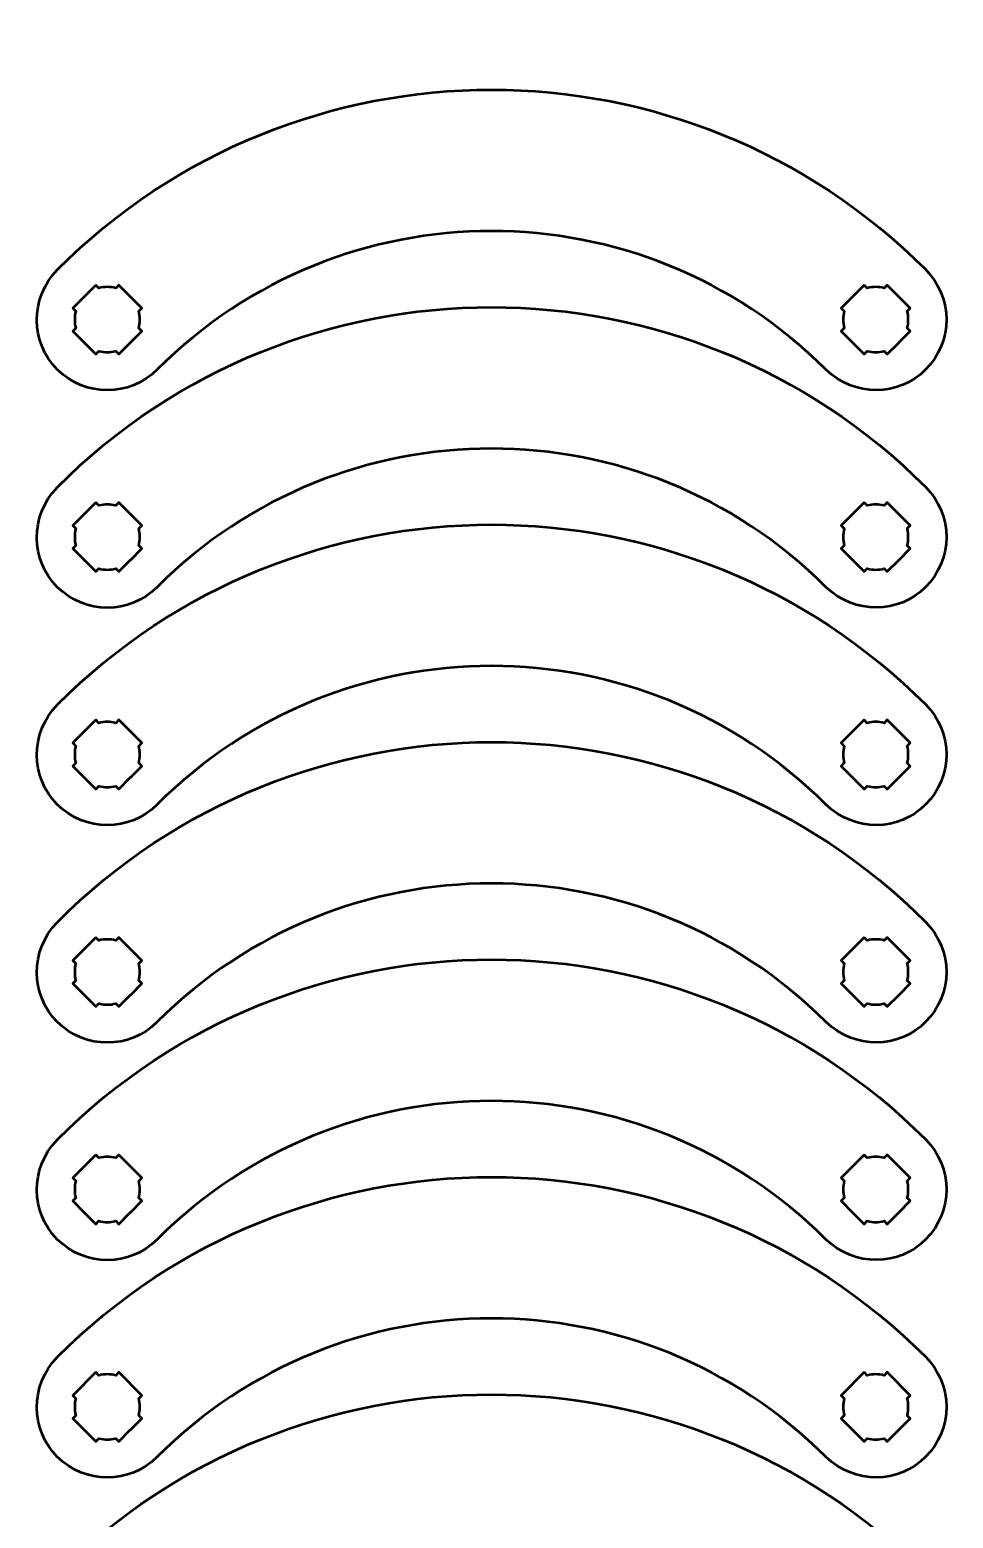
# Model space of a CAD drawing. Header units: centimetres. Extents: x -215 to 208, y -170 to 139.
# Drawn here: x -86.25 to -77.75, y -103.76 to -90.07 of the extents above; entities that cross this region are included whole.
import ezdxf

# ---------------------------------------------------------------- set-up
doc = ezdxf.new("R2010")
doc.units = ezdxf.units.CM
doc.header["$MEASUREMENT"] = 0
doc.layers.add('Layer 1', color=7, linetype='Continuous')

msp = doc.modelspace()

# ---------------------------------------------------------------- linework, layer by layer
at = {"layer": 'Layer 1', "color": 250, "lineweight": 53}
for points, knots in [([(-85.99577, -92.27252), (-86.24958, -92.53936), (-86.24559, -92.94194), (-85.99586, -93.19168), (-85.99586, -93.19168), (-85.74206, -93.44547), (-85.33042, -93.44547), (-85.07668, -93.19175), (-85.07668, -93.19175), (-83.3782, -91.49325), (-80.62335, -91.49325), (-78.92487, -93.1916), (-78.92487, -93.1916), (-78.65803, -93.44541), (-78.25544, -93.44143), (-78.00571, -93.19169), (-78.00571, -93.19169), (-77.75191, -92.9379), (-77.75191, -92.52625), (-78.00564, -92.27251), (-78.00564, -92.27251), (-80.21171, -90.06642), (-83.78984, -90.06642), (-85.99577, -92.27252)], [0, 0, 0, 0, 0.16666667, 0.16666667, 0.16666667, 0.16666667, 0.33333333, 0.33333333, 0.33333333, 0.33333333, 0.5, 0.5, 0.5, 0.5, 0.66666667, 0.66666667, 0.66666667, 0.66666667, 0.83333333, 0.83333333, 0.83333333, 0.83333333, 1, 1, 1, 1]), ([(-85.99577, -94.27252), (-86.24958, -94.53936), (-86.24559, -94.94194), (-85.99586, -95.19168), (-85.99586, -95.19168), (-85.74206, -95.44547), (-85.33042, -95.44547), (-85.07668, -95.19175), (-85.07668, -95.19175), (-83.3782, -93.49325), (-80.62335, -93.49325), (-78.92487, -95.1916), (-78.92487, -95.1916), (-78.65803, -95.44541), (-78.25544, -95.44143), (-78.00571, -95.19169), (-78.00571, -95.19169), (-77.75191, -94.9379), (-77.75191, -94.52625), (-78.00564, -94.27251), (-78.00564, -94.27251), (-80.21171, -92.06642), (-83.78984, -92.06642), (-85.99577, -94.27252)], [0, 0, 0, 0, 0.16666667, 0.16666667, 0.16666667, 0.16666667, 0.33333333, 0.33333333, 0.33333333, 0.33333333, 0.5, 0.5, 0.5, 0.5, 0.66666667, 0.66666667, 0.66666667, 0.66666667, 0.83333333, 0.83333333, 0.83333333, 0.83333333, 1, 1, 1, 1]), ([(-85.64236, -92.41387), (-85.64236, -92.41387), (-85.61394, -92.4423), (-85.61394, -92.4423), (-85.61394, -92.4423), (-85.56313, -92.42873), (-85.50947, -92.42875), (-85.45867, -92.44231), (-85.45867, -92.44231), (-85.45867, -92.44231), (-85.43023, -92.41387), (-85.43023, -92.41387), (-85.43023, -92.41387), (-85.43023, -92.41387), (-85.2181, -92.62601), (-85.2181, -92.62601), (-85.2181, -92.62601), (-85.2181, -92.62601), (-85.24652, -92.65442), (-85.24652, -92.65442), (-85.24652, -92.65442), (-85.23294, -92.70524), (-85.23291, -92.75894), (-85.24647, -92.80977), (-85.24647, -92.80977), (-85.24647, -92.80977), (-85.2181, -92.83814), (-85.2181, -92.83814), (-85.2181, -92.83814), (-85.2181, -92.83814), (-85.32093, -92.94097), (-85.32093, -92.94097), (-85.32093, -92.94097), (-85.32093, -92.94097), (-85.32417, -92.9443), (-85.32417, -92.9443), (-85.32417, -92.9443), (-85.32417, -92.9443), (-85.3275, -92.94753), (-85.3275, -92.94753), (-85.3275, -92.94753), (-85.3275, -92.94753), (-85.43023, -93.05027), (-85.43023, -93.05027), (-85.43023, -93.05027), (-85.43023, -93.05027), (-85.45856, -93.02194), (-85.45856, -93.02194), (-85.45856, -93.02194), (-85.50942, -93.03553), (-85.56317, -93.03553), (-85.61404, -93.02194), (-85.61404, -93.02194), (-85.61404, -93.02194), (-85.64236, -93.05027), (-85.64236, -93.05027), (-85.64236, -93.05027), (-85.64236, -93.05027), (-85.74368, -92.94896), (-85.74368, -92.94896), (-85.74368, -92.94896), (-85.74368, -92.94896), (-85.74845, -92.9443), (-85.74845, -92.9443), (-85.74845, -92.9443), (-85.74845, -92.9443), (-85.75312, -92.93952), (-85.75312, -92.93952), (-85.75312, -92.93952), (-85.75312, -92.93952), (-85.85449, -92.83814), (-85.85449, -92.83814), (-85.85449, -92.83814), (-85.85449, -92.83814), (-85.82614, -92.80978), (-85.82614, -92.80978), (-85.82614, -92.80978), (-85.8397, -92.75894), (-85.83969, -92.70522), (-85.8261, -92.6544), (-85.8261, -92.6544), (-85.8261, -92.6544), (-85.85449, -92.62601), (-85.85449, -92.62601), (-85.85449, -92.62601), (-85.85449, -92.62601), (-85.64236, -92.41387), (-85.64236, -92.41387)], [0, 0, 0, 0, 0.04545455, 0.04545455, 0.04545455, 0.04545455, 0.09090909, 0.09090909, 0.09090909, 0.09090909, 0.13636364, 0.13636364, 0.13636364, 0.13636364, 0.18181818, 0.18181818, 0.18181818, 0.18181818, 0.22727273, 0.22727273, 0.22727273, 0.22727273, 0.27272727, 0.27272727, 0.27272727, 0.27272727, 0.31818182, 0.31818182, 0.31818182, 0.31818182, 0.36363636, 0.36363636, 0.36363636, 0.36363636, 0.40909091, 0.40909091, 0.40909091, 0.40909091, 0.45454545, 0.45454545, 0.45454545, 0.45454545, 0.5, 0.5, 0.5, 0.5, 0.54545455, 0.54545455, 0.54545455, 0.54545455, 0.59090909, 0.59090909, 0.59090909, 0.59090909, 0.63636364, 0.63636364, 0.63636364, 0.63636364, 0.68181818, 0.68181818, 0.68181818, 0.68181818, 0.72727273, 0.72727273, 0.72727273, 0.72727273, 0.77272727, 0.77272727, 0.77272727, 0.77272727, 0.81818182, 0.81818182, 0.81818182, 0.81818182, 0.86363636, 0.86363636, 0.86363636, 0.86363636, 0.90909091, 0.90909091, 0.90909091, 0.90909091, 0.95454545, 0.95454545, 0.95454545, 0.95454545, 1, 1, 1, 1]), ([(-78.57131, -92.41387), (-78.57131, -92.41387), (-78.54288, -92.4423), (-78.54288, -92.4423), (-78.54288, -92.4423), (-78.49207, -92.42873), (-78.43841, -92.42875), (-78.38761, -92.44231), (-78.38761, -92.44231), (-78.38761, -92.44231), (-78.35917, -92.41387), (-78.35917, -92.41387), (-78.35917, -92.41387), (-78.35917, -92.41387), (-78.14704, -92.62601), (-78.14704, -92.62601), (-78.14704, -92.62601), (-78.14704, -92.62601), (-78.17546, -92.65442), (-78.17546, -92.65442), (-78.17546, -92.65442), (-78.16188, -92.70524), (-78.16186, -92.75894), (-78.17541, -92.80977), (-78.17541, -92.80977), (-78.17541, -92.80977), (-78.14704, -92.83814), (-78.14704, -92.83814), (-78.14704, -92.83814), (-78.14704, -92.83814), (-78.24987, -92.94097), (-78.24987, -92.94097), (-78.24987, -92.94097), (-78.24987, -92.94097), (-78.25312, -92.9443), (-78.25312, -92.9443), (-78.25312, -92.9443), (-78.25312, -92.9443), (-78.25644, -92.94753), (-78.25644, -92.94753), (-78.25644, -92.94753), (-78.25644, -92.94753), (-78.35917, -93.05027), (-78.35917, -93.05027), (-78.35917, -93.05027), (-78.35917, -93.05027), (-78.38751, -93.02194), (-78.38751, -93.02194), (-78.38751, -93.02194), (-78.43836, -93.03553), (-78.49211, -93.03553), (-78.54298, -93.02194), (-78.54298, -93.02194), (-78.54298, -93.02194), (-78.57131, -93.05027), (-78.57131, -93.05027), (-78.57131, -93.05027), (-78.57131, -93.05027), (-78.67262, -92.94896), (-78.67262, -92.94896), (-78.67262, -92.94896), (-78.67262, -92.94896), (-78.67739, -92.9443), (-78.67739, -92.9443), (-78.67739, -92.9443), (-78.67739, -92.9443), (-78.68206, -92.93952), (-78.68206, -92.93952), (-78.68206, -92.93952), (-78.68206, -92.93952), (-78.78344, -92.83814), (-78.78344, -92.83814), (-78.78344, -92.83814), (-78.78344, -92.83814), (-78.75508, -92.80978), (-78.75508, -92.80978), (-78.75508, -92.80978), (-78.76864, -92.75894), (-78.76864, -92.70522), (-78.75505, -92.6544), (-78.75505, -92.6544), (-78.75505, -92.6544), (-78.78344, -92.62601), (-78.78344, -92.62601), (-78.78344, -92.62601), (-78.78344, -92.62601), (-78.57131, -92.41387), (-78.57131, -92.41387)], [0, 0, 0, 0, 0.04545455, 0.04545455, 0.04545455, 0.04545455, 0.09090909, 0.09090909, 0.09090909, 0.09090909, 0.13636364, 0.13636364, 0.13636364, 0.13636364, 0.18181818, 0.18181818, 0.18181818, 0.18181818, 0.22727273, 0.22727273, 0.22727273, 0.22727273, 0.27272727, 0.27272727, 0.27272727, 0.27272727, 0.31818182, 0.31818182, 0.31818182, 0.31818182, 0.36363636, 0.36363636, 0.36363636, 0.36363636, 0.40909091, 0.40909091, 0.40909091, 0.40909091, 0.45454545, 0.45454545, 0.45454545, 0.45454545, 0.5, 0.5, 0.5, 0.5, 0.54545455, 0.54545455, 0.54545455, 0.54545455, 0.59090909, 0.59090909, 0.59090909, 0.59090909, 0.63636364, 0.63636364, 0.63636364, 0.63636364, 0.68181818, 0.68181818, 0.68181818, 0.68181818, 0.72727273, 0.72727273, 0.72727273, 0.72727273, 0.77272727, 0.77272727, 0.77272727, 0.77272727, 0.81818182, 0.81818182, 0.81818182, 0.81818182, 0.86363636, 0.86363636, 0.86363636, 0.86363636, 0.90909091, 0.90909091, 0.90909091, 0.90909091, 0.95454545, 0.95454545, 0.95454545, 0.95454545, 1, 1, 1, 1]), ([(-85.99577, -96.27252), (-86.24958, -96.53936), (-86.24559, -96.94194), (-85.99586, -97.19168), (-85.99586, -97.19168), (-85.74206, -97.44547), (-85.33042, -97.44547), (-85.07668, -97.19175), (-85.07668, -97.19175), (-83.3782, -95.49325), (-80.62335, -95.49325), (-78.92487, -97.1916), (-78.92487, -97.1916), (-78.65803, -97.44541), (-78.25544, -97.44143), (-78.00571, -97.19169), (-78.00571, -97.19169), (-77.75191, -96.9379), (-77.75191, -96.52625), (-78.00564, -96.27251), (-78.00564, -96.27251), (-80.21171, -94.06642), (-83.78984, -94.06642), (-85.99577, -96.27252)], [0, 0, 0, 0, 0.16666667, 0.16666667, 0.16666667, 0.16666667, 0.33333333, 0.33333333, 0.33333333, 0.33333333, 0.5, 0.5, 0.5, 0.5, 0.66666667, 0.66666667, 0.66666667, 0.66666667, 0.83333333, 0.83333333, 0.83333333, 0.83333333, 1, 1, 1, 1]), ([(-85.64236, -94.41387), (-85.64236, -94.41387), (-85.61394, -94.4423), (-85.61394, -94.4423), (-85.61394, -94.4423), (-85.56313, -94.42873), (-85.50947, -94.42875), (-85.45867, -94.44231), (-85.45867, -94.44231), (-85.45867, -94.44231), (-85.43023, -94.41387), (-85.43023, -94.41387), (-85.43023, -94.41387), (-85.43023, -94.41387), (-85.2181, -94.62601), (-85.2181, -94.62601), (-85.2181, -94.62601), (-85.2181, -94.62601), (-85.24652, -94.65442), (-85.24652, -94.65442), (-85.24652, -94.65442), (-85.23294, -94.70524), (-85.23291, -94.75894), (-85.24647, -94.80977), (-85.24647, -94.80977), (-85.24647, -94.80977), (-85.2181, -94.83814), (-85.2181, -94.83814), (-85.2181, -94.83814), (-85.2181, -94.83814), (-85.32093, -94.94097), (-85.32093, -94.94097), (-85.32093, -94.94097), (-85.32093, -94.94097), (-85.32417, -94.9443), (-85.32417, -94.9443), (-85.32417, -94.9443), (-85.32417, -94.9443), (-85.3275, -94.94753), (-85.3275, -94.94753), (-85.3275, -94.94753), (-85.3275, -94.94753), (-85.43023, -95.05027), (-85.43023, -95.05027), (-85.43023, -95.05027), (-85.43023, -95.05027), (-85.45856, -95.02194), (-85.45856, -95.02194), (-85.45856, -95.02194), (-85.50942, -95.03553), (-85.56317, -95.03553), (-85.61404, -95.02194), (-85.61404, -95.02194), (-85.61404, -95.02194), (-85.64236, -95.05027), (-85.64236, -95.05027), (-85.64236, -95.05027), (-85.64236, -95.05027), (-85.74368, -94.94896), (-85.74368, -94.94896), (-85.74368, -94.94896), (-85.74368, -94.94896), (-85.74845, -94.9443), (-85.74845, -94.9443), (-85.74845, -94.9443), (-85.74845, -94.9443), (-85.75312, -94.93952), (-85.75312, -94.93952), (-85.75312, -94.93952), (-85.75312, -94.93952), (-85.85449, -94.83814), (-85.85449, -94.83814), (-85.85449, -94.83814), (-85.85449, -94.83814), (-85.82614, -94.80978), (-85.82614, -94.80978), (-85.82614, -94.80978), (-85.8397, -94.75894), (-85.83969, -94.70522), (-85.8261, -94.6544), (-85.8261, -94.6544), (-85.8261, -94.6544), (-85.85449, -94.62601), (-85.85449, -94.62601), (-85.85449, -94.62601), (-85.85449, -94.62601), (-85.64236, -94.41387), (-85.64236, -94.41387)], [0, 0, 0, 0, 0.04545455, 0.04545455, 0.04545455, 0.04545455, 0.09090909, 0.09090909, 0.09090909, 0.09090909, 0.13636364, 0.13636364, 0.13636364, 0.13636364, 0.18181818, 0.18181818, 0.18181818, 0.18181818, 0.22727273, 0.22727273, 0.22727273, 0.22727273, 0.27272727, 0.27272727, 0.27272727, 0.27272727, 0.31818182, 0.31818182, 0.31818182, 0.31818182, 0.36363636, 0.36363636, 0.36363636, 0.36363636, 0.40909091, 0.40909091, 0.40909091, 0.40909091, 0.45454545, 0.45454545, 0.45454545, 0.45454545, 0.5, 0.5, 0.5, 0.5, 0.54545455, 0.54545455, 0.54545455, 0.54545455, 0.59090909, 0.59090909, 0.59090909, 0.59090909, 0.63636364, 0.63636364, 0.63636364, 0.63636364, 0.68181818, 0.68181818, 0.68181818, 0.68181818, 0.72727273, 0.72727273, 0.72727273, 0.72727273, 0.77272727, 0.77272727, 0.77272727, 0.77272727, 0.81818182, 0.81818182, 0.81818182, 0.81818182, 0.86363636, 0.86363636, 0.86363636, 0.86363636, 0.90909091, 0.90909091, 0.90909091, 0.90909091, 0.95454545, 0.95454545, 0.95454545, 0.95454545, 1, 1, 1, 1]), ([(-78.57131, -94.41387), (-78.57131, -94.41387), (-78.54288, -94.4423), (-78.54288, -94.4423), (-78.54288, -94.4423), (-78.49207, -94.42873), (-78.43841, -94.42875), (-78.38761, -94.44231), (-78.38761, -94.44231), (-78.38761, -94.44231), (-78.35917, -94.41387), (-78.35917, -94.41387), (-78.35917, -94.41387), (-78.35917, -94.41387), (-78.14704, -94.62601), (-78.14704, -94.62601), (-78.14704, -94.62601), (-78.14704, -94.62601), (-78.17546, -94.65442), (-78.17546, -94.65442), (-78.17546, -94.65442), (-78.16188, -94.70524), (-78.16186, -94.75894), (-78.17541, -94.80977), (-78.17541, -94.80977), (-78.17541, -94.80977), (-78.14704, -94.83814), (-78.14704, -94.83814), (-78.14704, -94.83814), (-78.14704, -94.83814), (-78.24987, -94.94097), (-78.24987, -94.94097), (-78.24987, -94.94097), (-78.24987, -94.94097), (-78.25312, -94.9443), (-78.25312, -94.9443), (-78.25312, -94.9443), (-78.25312, -94.9443), (-78.25644, -94.94753), (-78.25644, -94.94753), (-78.25644, -94.94753), (-78.25644, -94.94753), (-78.35917, -95.05027), (-78.35917, -95.05027), (-78.35917, -95.05027), (-78.35917, -95.05027), (-78.38751, -95.02194), (-78.38751, -95.02194), (-78.38751, -95.02194), (-78.43836, -95.03553), (-78.49211, -95.03553), (-78.54298, -95.02194), (-78.54298, -95.02194), (-78.54298, -95.02194), (-78.57131, -95.05027), (-78.57131, -95.05027), (-78.57131, -95.05027), (-78.57131, -95.05027), (-78.67262, -94.94896), (-78.67262, -94.94896), (-78.67262, -94.94896), (-78.67262, -94.94896), (-78.67739, -94.9443), (-78.67739, -94.9443), (-78.67739, -94.9443), (-78.67739, -94.9443), (-78.68206, -94.93952), (-78.68206, -94.93952), (-78.68206, -94.93952), (-78.68206, -94.93952), (-78.78344, -94.83814), (-78.78344, -94.83814), (-78.78344, -94.83814), (-78.78344, -94.83814), (-78.75508, -94.80978), (-78.75508, -94.80978), (-78.75508, -94.80978), (-78.76864, -94.75894), (-78.76864, -94.70522), (-78.75505, -94.6544), (-78.75505, -94.6544), (-78.75505, -94.6544), (-78.78344, -94.62601), (-78.78344, -94.62601), (-78.78344, -94.62601), (-78.78344, -94.62601), (-78.57131, -94.41387), (-78.57131, -94.41387)], [0, 0, 0, 0, 0.04545455, 0.04545455, 0.04545455, 0.04545455, 0.09090909, 0.09090909, 0.09090909, 0.09090909, 0.13636364, 0.13636364, 0.13636364, 0.13636364, 0.18181818, 0.18181818, 0.18181818, 0.18181818, 0.22727273, 0.22727273, 0.22727273, 0.22727273, 0.27272727, 0.27272727, 0.27272727, 0.27272727, 0.31818182, 0.31818182, 0.31818182, 0.31818182, 0.36363636, 0.36363636, 0.36363636, 0.36363636, 0.40909091, 0.40909091, 0.40909091, 0.40909091, 0.45454545, 0.45454545, 0.45454545, 0.45454545, 0.5, 0.5, 0.5, 0.5, 0.54545455, 0.54545455, 0.54545455, 0.54545455, 0.59090909, 0.59090909, 0.59090909, 0.59090909, 0.63636364, 0.63636364, 0.63636364, 0.63636364, 0.68181818, 0.68181818, 0.68181818, 0.68181818, 0.72727273, 0.72727273, 0.72727273, 0.72727273, 0.77272727, 0.77272727, 0.77272727, 0.77272727, 0.81818182, 0.81818182, 0.81818182, 0.81818182, 0.86363636, 0.86363636, 0.86363636, 0.86363636, 0.90909091, 0.90909091, 0.90909091, 0.90909091, 0.95454545, 0.95454545, 0.95454545, 0.95454545, 1, 1, 1, 1]), ([(-85.99577, -98.27252), (-86.24958, -98.53936), (-86.24559, -98.94194), (-85.99586, -99.19168), (-85.99586, -99.19168), (-85.74206, -99.44547), (-85.33042, -99.44547), (-85.07668, -99.19175), (-85.07668, -99.19175), (-83.3782, -97.49325), (-80.62335, -97.49325), (-78.92487, -99.1916), (-78.92487, -99.1916), (-78.65803, -99.44541), (-78.25544, -99.44143), (-78.00571, -99.19169), (-78.00571, -99.19169), (-77.75191, -98.9379), (-77.75191, -98.52625), (-78.00564, -98.27251), (-78.00564, -98.27251), (-80.21171, -96.06642), (-83.78984, -96.06642), (-85.99577, -98.27252)], [0, 0, 0, 0, 0.16666667, 0.16666667, 0.16666667, 0.16666667, 0.33333333, 0.33333333, 0.33333333, 0.33333333, 0.5, 0.5, 0.5, 0.5, 0.66666667, 0.66666667, 0.66666667, 0.66666667, 0.83333333, 0.83333333, 0.83333333, 0.83333333, 1, 1, 1, 1]), ([(-85.64236, -96.41387), (-85.64236, -96.41387), (-85.61394, -96.4423), (-85.61394, -96.4423), (-85.61394, -96.4423), (-85.56313, -96.42873), (-85.50947, -96.42875), (-85.45867, -96.44231), (-85.45867, -96.44231), (-85.45867, -96.44231), (-85.43023, -96.41387), (-85.43023, -96.41387), (-85.43023, -96.41387), (-85.43023, -96.41387), (-85.2181, -96.62601), (-85.2181, -96.62601), (-85.2181, -96.62601), (-85.2181, -96.62601), (-85.24652, -96.65442), (-85.24652, -96.65442), (-85.24652, -96.65442), (-85.23294, -96.70524), (-85.23291, -96.75894), (-85.24647, -96.80977), (-85.24647, -96.80977), (-85.24647, -96.80977), (-85.2181, -96.83814), (-85.2181, -96.83814), (-85.2181, -96.83814), (-85.2181, -96.83814), (-85.32093, -96.94097), (-85.32093, -96.94097), (-85.32093, -96.94097), (-85.32093, -96.94097), (-85.32417, -96.9443), (-85.32417, -96.9443), (-85.32417, -96.9443), (-85.32417, -96.9443), (-85.3275, -96.94753), (-85.3275, -96.94753), (-85.3275, -96.94753), (-85.3275, -96.94753), (-85.43023, -97.05027), (-85.43023, -97.05027), (-85.43023, -97.05027), (-85.43023, -97.05027), (-85.45856, -97.02194), (-85.45856, -97.02194), (-85.45856, -97.02194), (-85.50942, -97.03553), (-85.56317, -97.03553), (-85.61404, -97.02194), (-85.61404, -97.02194), (-85.61404, -97.02194), (-85.64236, -97.05027), (-85.64236, -97.05027), (-85.64236, -97.05027), (-85.64236, -97.05027), (-85.74368, -96.94896), (-85.74368, -96.94896), (-85.74368, -96.94896), (-85.74368, -96.94896), (-85.74845, -96.9443), (-85.74845, -96.9443), (-85.74845, -96.9443), (-85.74845, -96.9443), (-85.75312, -96.93952), (-85.75312, -96.93952), (-85.75312, -96.93952), (-85.75312, -96.93952), (-85.85449, -96.83814), (-85.85449, -96.83814), (-85.85449, -96.83814), (-85.85449, -96.83814), (-85.82614, -96.80978), (-85.82614, -96.80978), (-85.82614, -96.80978), (-85.8397, -96.75894), (-85.83969, -96.70522), (-85.8261, -96.6544), (-85.8261, -96.6544), (-85.8261, -96.6544), (-85.85449, -96.62601), (-85.85449, -96.62601), (-85.85449, -96.62601), (-85.85449, -96.62601), (-85.64236, -96.41387), (-85.64236, -96.41387)], [0, 0, 0, 0, 0.04545455, 0.04545455, 0.04545455, 0.04545455, 0.09090909, 0.09090909, 0.09090909, 0.09090909, 0.13636364, 0.13636364, 0.13636364, 0.13636364, 0.18181818, 0.18181818, 0.18181818, 0.18181818, 0.22727273, 0.22727273, 0.22727273, 0.22727273, 0.27272727, 0.27272727, 0.27272727, 0.27272727, 0.31818182, 0.31818182, 0.31818182, 0.31818182, 0.36363636, 0.36363636, 0.36363636, 0.36363636, 0.40909091, 0.40909091, 0.40909091, 0.40909091, 0.45454545, 0.45454545, 0.45454545, 0.45454545, 0.5, 0.5, 0.5, 0.5, 0.54545455, 0.54545455, 0.54545455, 0.54545455, 0.59090909, 0.59090909, 0.59090909, 0.59090909, 0.63636364, 0.63636364, 0.63636364, 0.63636364, 0.68181818, 0.68181818, 0.68181818, 0.68181818, 0.72727273, 0.72727273, 0.72727273, 0.72727273, 0.77272727, 0.77272727, 0.77272727, 0.77272727, 0.81818182, 0.81818182, 0.81818182, 0.81818182, 0.86363636, 0.86363636, 0.86363636, 0.86363636, 0.90909091, 0.90909091, 0.90909091, 0.90909091, 0.95454545, 0.95454545, 0.95454545, 0.95454545, 1, 1, 1, 1]), ([(-78.57131, -96.41387), (-78.57131, -96.41387), (-78.54288, -96.4423), (-78.54288, -96.4423), (-78.54288, -96.4423), (-78.49207, -96.42873), (-78.43841, -96.42875), (-78.38761, -96.44231), (-78.38761, -96.44231), (-78.38761, -96.44231), (-78.35917, -96.41387), (-78.35917, -96.41387), (-78.35917, -96.41387), (-78.35917, -96.41387), (-78.14704, -96.62601), (-78.14704, -96.62601), (-78.14704, -96.62601), (-78.14704, -96.62601), (-78.17546, -96.65442), (-78.17546, -96.65442), (-78.17546, -96.65442), (-78.16188, -96.70524), (-78.16186, -96.75894), (-78.17541, -96.80977), (-78.17541, -96.80977), (-78.17541, -96.80977), (-78.14704, -96.83814), (-78.14704, -96.83814), (-78.14704, -96.83814), (-78.14704, -96.83814), (-78.24987, -96.94097), (-78.24987, -96.94097), (-78.24987, -96.94097), (-78.24987, -96.94097), (-78.25312, -96.9443), (-78.25312, -96.9443), (-78.25312, -96.9443), (-78.25312, -96.9443), (-78.25644, -96.94753), (-78.25644, -96.94753), (-78.25644, -96.94753), (-78.25644, -96.94753), (-78.35917, -97.05027), (-78.35917, -97.05027), (-78.35917, -97.05027), (-78.35917, -97.05027), (-78.38751, -97.02194), (-78.38751, -97.02194), (-78.38751, -97.02194), (-78.43836, -97.03553), (-78.49211, -97.03553), (-78.54298, -97.02194), (-78.54298, -97.02194), (-78.54298, -97.02194), (-78.57131, -97.05027), (-78.57131, -97.05027), (-78.57131, -97.05027), (-78.57131, -97.05027), (-78.67262, -96.94896), (-78.67262, -96.94896), (-78.67262, -96.94896), (-78.67262, -96.94896), (-78.67739, -96.9443), (-78.67739, -96.9443), (-78.67739, -96.9443), (-78.67739, -96.9443), (-78.68206, -96.93952), (-78.68206, -96.93952), (-78.68206, -96.93952), (-78.68206, -96.93952), (-78.78344, -96.83814), (-78.78344, -96.83814), (-78.78344, -96.83814), (-78.78344, -96.83814), (-78.75508, -96.80978), (-78.75508, -96.80978), (-78.75508, -96.80978), (-78.76864, -96.75894), (-78.76864, -96.70522), (-78.75505, -96.6544), (-78.75505, -96.6544), (-78.75505, -96.6544), (-78.78344, -96.62601), (-78.78344, -96.62601), (-78.78344, -96.62601), (-78.78344, -96.62601), (-78.57131, -96.41387), (-78.57131, -96.41387)], [0, 0, 0, 0, 0.04545455, 0.04545455, 0.04545455, 0.04545455, 0.09090909, 0.09090909, 0.09090909, 0.09090909, 0.13636364, 0.13636364, 0.13636364, 0.13636364, 0.18181818, 0.18181818, 0.18181818, 0.18181818, 0.22727273, 0.22727273, 0.22727273, 0.22727273, 0.27272727, 0.27272727, 0.27272727, 0.27272727, 0.31818182, 0.31818182, 0.31818182, 0.31818182, 0.36363636, 0.36363636, 0.36363636, 0.36363636, 0.40909091, 0.40909091, 0.40909091, 0.40909091, 0.45454545, 0.45454545, 0.45454545, 0.45454545, 0.5, 0.5, 0.5, 0.5, 0.54545455, 0.54545455, 0.54545455, 0.54545455, 0.59090909, 0.59090909, 0.59090909, 0.59090909, 0.63636364, 0.63636364, 0.63636364, 0.63636364, 0.68181818, 0.68181818, 0.68181818, 0.68181818, 0.72727273, 0.72727273, 0.72727273, 0.72727273, 0.77272727, 0.77272727, 0.77272727, 0.77272727, 0.81818182, 0.81818182, 0.81818182, 0.81818182, 0.86363636, 0.86363636, 0.86363636, 0.86363636, 0.90909091, 0.90909091, 0.90909091, 0.90909091, 0.95454545, 0.95454545, 0.95454545, 0.95454545, 1, 1, 1, 1]), ([(-85.99577, -100.27252), (-86.24958, -100.53936), (-86.24559, -100.94194), (-85.99586, -101.19168), (-85.99586, -101.19168), (-85.74206, -101.44547), (-85.33042, -101.44547), (-85.07668, -101.19175), (-85.07668, -101.19175), (-83.3782, -99.49325), (-80.62335, -99.49325), (-78.92487, -101.1916), (-78.92487, -101.1916), (-78.65803, -101.44541), (-78.25544, -101.44143), (-78.00571, -101.19169), (-78.00571, -101.19169), (-77.75191, -100.9379), (-77.75191, -100.52625), (-78.00564, -100.27251), (-78.00564, -100.27251), (-80.21171, -98.06642), (-83.78984, -98.06642), (-85.99577, -100.27252)], [0, 0, 0, 0, 0.16666667, 0.16666667, 0.16666667, 0.16666667, 0.33333333, 0.33333333, 0.33333333, 0.33333333, 0.5, 0.5, 0.5, 0.5, 0.66666667, 0.66666667, 0.66666667, 0.66666667, 0.83333333, 0.83333333, 0.83333333, 0.83333333, 1, 1, 1, 1]), ([(-85.64236, -98.41387), (-85.64236, -98.41387), (-85.61394, -98.4423), (-85.61394, -98.4423), (-85.61394, -98.4423), (-85.56313, -98.42873), (-85.50947, -98.42875), (-85.45867, -98.44231), (-85.45867, -98.44231), (-85.45867, -98.44231), (-85.43023, -98.41387), (-85.43023, -98.41387), (-85.43023, -98.41387), (-85.43023, -98.41387), (-85.2181, -98.62601), (-85.2181, -98.62601), (-85.2181, -98.62601), (-85.2181, -98.62601), (-85.24652, -98.65442), (-85.24652, -98.65442), (-85.24652, -98.65442), (-85.23294, -98.70524), (-85.23291, -98.75894), (-85.24647, -98.80977), (-85.24647, -98.80977), (-85.24647, -98.80977), (-85.2181, -98.83814), (-85.2181, -98.83814), (-85.2181, -98.83814), (-85.2181, -98.83814), (-85.32093, -98.94097), (-85.32093, -98.94097), (-85.32093, -98.94097), (-85.32093, -98.94097), (-85.32417, -98.9443), (-85.32417, -98.9443), (-85.32417, -98.9443), (-85.32417, -98.9443), (-85.3275, -98.94753), (-85.3275, -98.94753), (-85.3275, -98.94753), (-85.3275, -98.94753), (-85.43023, -99.05027), (-85.43023, -99.05027), (-85.43023, -99.05027), (-85.43023, -99.05027), (-85.45856, -99.02194), (-85.45856, -99.02194), (-85.45856, -99.02194), (-85.50942, -99.03553), (-85.56317, -99.03553), (-85.61404, -99.02194), (-85.61404, -99.02194), (-85.61404, -99.02194), (-85.64236, -99.05027), (-85.64236, -99.05027), (-85.64236, -99.05027), (-85.64236, -99.05027), (-85.74368, -98.94896), (-85.74368, -98.94896), (-85.74368, -98.94896), (-85.74368, -98.94896), (-85.74845, -98.9443), (-85.74845, -98.9443), (-85.74845, -98.9443), (-85.74845, -98.9443), (-85.75312, -98.93952), (-85.75312, -98.93952), (-85.75312, -98.93952), (-85.75312, -98.93952), (-85.85449, -98.83814), (-85.85449, -98.83814), (-85.85449, -98.83814), (-85.85449, -98.83814), (-85.82614, -98.80978), (-85.82614, -98.80978), (-85.82614, -98.80978), (-85.8397, -98.75894), (-85.83969, -98.70522), (-85.8261, -98.6544), (-85.8261, -98.6544), (-85.8261, -98.6544), (-85.85449, -98.62601), (-85.85449, -98.62601), (-85.85449, -98.62601), (-85.85449, -98.62601), (-85.64236, -98.41387), (-85.64236, -98.41387)], [0, 0, 0, 0, 0.04545455, 0.04545455, 0.04545455, 0.04545455, 0.09090909, 0.09090909, 0.09090909, 0.09090909, 0.13636364, 0.13636364, 0.13636364, 0.13636364, 0.18181818, 0.18181818, 0.18181818, 0.18181818, 0.22727273, 0.22727273, 0.22727273, 0.22727273, 0.27272727, 0.27272727, 0.27272727, 0.27272727, 0.31818182, 0.31818182, 0.31818182, 0.31818182, 0.36363636, 0.36363636, 0.36363636, 0.36363636, 0.40909091, 0.40909091, 0.40909091, 0.40909091, 0.45454545, 0.45454545, 0.45454545, 0.45454545, 0.5, 0.5, 0.5, 0.5, 0.54545455, 0.54545455, 0.54545455, 0.54545455, 0.59090909, 0.59090909, 0.59090909, 0.59090909, 0.63636364, 0.63636364, 0.63636364, 0.63636364, 0.68181818, 0.68181818, 0.68181818, 0.68181818, 0.72727273, 0.72727273, 0.72727273, 0.72727273, 0.77272727, 0.77272727, 0.77272727, 0.77272727, 0.81818182, 0.81818182, 0.81818182, 0.81818182, 0.86363636, 0.86363636, 0.86363636, 0.86363636, 0.90909091, 0.90909091, 0.90909091, 0.90909091, 0.95454545, 0.95454545, 0.95454545, 0.95454545, 1, 1, 1, 1]), ([(-78.57131, -98.41387), (-78.57131, -98.41387), (-78.54288, -98.4423), (-78.54288, -98.4423), (-78.54288, -98.4423), (-78.49207, -98.42873), (-78.43841, -98.42875), (-78.38761, -98.44231), (-78.38761, -98.44231), (-78.38761, -98.44231), (-78.35917, -98.41387), (-78.35917, -98.41387), (-78.35917, -98.41387), (-78.35917, -98.41387), (-78.14704, -98.62601), (-78.14704, -98.62601), (-78.14704, -98.62601), (-78.14704, -98.62601), (-78.17546, -98.65442), (-78.17546, -98.65442), (-78.17546, -98.65442), (-78.16188, -98.70524), (-78.16186, -98.75894), (-78.17541, -98.80977), (-78.17541, -98.80977), (-78.17541, -98.80977), (-78.14704, -98.83814), (-78.14704, -98.83814), (-78.14704, -98.83814), (-78.14704, -98.83814), (-78.24987, -98.94097), (-78.24987, -98.94097), (-78.24987, -98.94097), (-78.24987, -98.94097), (-78.25312, -98.9443), (-78.25312, -98.9443), (-78.25312, -98.9443), (-78.25312, -98.9443), (-78.25644, -98.94753), (-78.25644, -98.94753), (-78.25644, -98.94753), (-78.25644, -98.94753), (-78.35917, -99.05027), (-78.35917, -99.05027), (-78.35917, -99.05027), (-78.35917, -99.05027), (-78.38751, -99.02194), (-78.38751, -99.02194), (-78.38751, -99.02194), (-78.43836, -99.03553), (-78.49211, -99.03553), (-78.54298, -99.02194), (-78.54298, -99.02194), (-78.54298, -99.02194), (-78.57131, -99.05027), (-78.57131, -99.05027), (-78.57131, -99.05027), (-78.57131, -99.05027), (-78.67262, -98.94896), (-78.67262, -98.94896), (-78.67262, -98.94896), (-78.67262, -98.94896), (-78.67739, -98.9443), (-78.67739, -98.9443), (-78.67739, -98.9443), (-78.67739, -98.9443), (-78.68206, -98.93952), (-78.68206, -98.93952), (-78.68206, -98.93952), (-78.68206, -98.93952), (-78.78344, -98.83814), (-78.78344, -98.83814), (-78.78344, -98.83814), (-78.78344, -98.83814), (-78.75508, -98.80978), (-78.75508, -98.80978), (-78.75508, -98.80978), (-78.76864, -98.75894), (-78.76864, -98.70522), (-78.75505, -98.6544), (-78.75505, -98.6544), (-78.75505, -98.6544), (-78.78344, -98.62601), (-78.78344, -98.62601), (-78.78344, -98.62601), (-78.78344, -98.62601), (-78.57131, -98.41387), (-78.57131, -98.41387)], [0, 0, 0, 0, 0.04545455, 0.04545455, 0.04545455, 0.04545455, 0.09090909, 0.09090909, 0.09090909, 0.09090909, 0.13636364, 0.13636364, 0.13636364, 0.13636364, 0.18181818, 0.18181818, 0.18181818, 0.18181818, 0.22727273, 0.22727273, 0.22727273, 0.22727273, 0.27272727, 0.27272727, 0.27272727, 0.27272727, 0.31818182, 0.31818182, 0.31818182, 0.31818182, 0.36363636, 0.36363636, 0.36363636, 0.36363636, 0.40909091, 0.40909091, 0.40909091, 0.40909091, 0.45454545, 0.45454545, 0.45454545, 0.45454545, 0.5, 0.5, 0.5, 0.5, 0.54545455, 0.54545455, 0.54545455, 0.54545455, 0.59090909, 0.59090909, 0.59090909, 0.59090909, 0.63636364, 0.63636364, 0.63636364, 0.63636364, 0.68181818, 0.68181818, 0.68181818, 0.68181818, 0.72727273, 0.72727273, 0.72727273, 0.72727273, 0.77272727, 0.77272727, 0.77272727, 0.77272727, 0.81818182, 0.81818182, 0.81818182, 0.81818182, 0.86363636, 0.86363636, 0.86363636, 0.86363636, 0.90909091, 0.90909091, 0.90909091, 0.90909091, 0.95454545, 0.95454545, 0.95454545, 0.95454545, 1, 1, 1, 1]), ([(-85.99577, -102.27252), (-86.24958, -102.53936), (-86.24559, -102.94194), (-85.99586, -103.19168), (-85.99586, -103.19168), (-85.74206, -103.44547), (-85.33042, -103.44547), (-85.07668, -103.19175), (-85.07668, -103.19175), (-83.3782, -101.49325), (-80.62335, -101.49325), (-78.92487, -103.1916), (-78.92487, -103.1916), (-78.65803, -103.44541), (-78.25544, -103.44143), (-78.00571, -103.19169), (-78.00571, -103.19169), (-77.75191, -102.9379), (-77.75191, -102.52625), (-78.00564, -102.27251), (-78.00564, -102.27251), (-80.21171, -100.06642), (-83.78984, -100.06642), (-85.99577, -102.27252)], [0, 0, 0, 0, 0.16666667, 0.16666667, 0.16666667, 0.16666667, 0.33333333, 0.33333333, 0.33333333, 0.33333333, 0.5, 0.5, 0.5, 0.5, 0.66666667, 0.66666667, 0.66666667, 0.66666667, 0.83333333, 0.83333333, 0.83333333, 0.83333333, 1, 1, 1, 1]), ([(-85.64236, -100.41387), (-85.64236, -100.41387), (-85.61394, -100.4423), (-85.61394, -100.4423), (-85.61394, -100.4423), (-85.56313, -100.42873), (-85.50947, -100.42875), (-85.45867, -100.44231), (-85.45867, -100.44231), (-85.45867, -100.44231), (-85.43023, -100.41387), (-85.43023, -100.41387), (-85.43023, -100.41387), (-85.43023, -100.41387), (-85.2181, -100.62601), (-85.2181, -100.62601), (-85.2181, -100.62601), (-85.2181, -100.62601), (-85.24652, -100.65442), (-85.24652, -100.65442), (-85.24652, -100.65442), (-85.23294, -100.70524), (-85.23291, -100.75894), (-85.24647, -100.80977), (-85.24647, -100.80977), (-85.24647, -100.80977), (-85.2181, -100.83814), (-85.2181, -100.83814), (-85.2181, -100.83814), (-85.2181, -100.83814), (-85.32093, -100.94097), (-85.32093, -100.94097), (-85.32093, -100.94097), (-85.32093, -100.94097), (-85.32417, -100.9443), (-85.32417, -100.9443), (-85.32417, -100.9443), (-85.32417, -100.9443), (-85.3275, -100.94753), (-85.3275, -100.94753), (-85.3275, -100.94753), (-85.3275, -100.94753), (-85.43023, -101.05027), (-85.43023, -101.05027), (-85.43023, -101.05027), (-85.43023, -101.05027), (-85.45856, -101.02194), (-85.45856, -101.02194), (-85.45856, -101.02194), (-85.50942, -101.03553), (-85.56317, -101.03553), (-85.61404, -101.02194), (-85.61404, -101.02194), (-85.61404, -101.02194), (-85.64236, -101.05027), (-85.64236, -101.05027), (-85.64236, -101.05027), (-85.64236, -101.05027), (-85.74368, -100.94896), (-85.74368, -100.94896), (-85.74368, -100.94896), (-85.74368, -100.94896), (-85.74845, -100.9443), (-85.74845, -100.9443), (-85.74845, -100.9443), (-85.74845, -100.9443), (-85.75312, -100.93952), (-85.75312, -100.93952), (-85.75312, -100.93952), (-85.75312, -100.93952), (-85.85449, -100.83814), (-85.85449, -100.83814), (-85.85449, -100.83814), (-85.85449, -100.83814), (-85.82614, -100.80978), (-85.82614, -100.80978), (-85.82614, -100.80978), (-85.8397, -100.75894), (-85.83969, -100.70522), (-85.8261, -100.6544), (-85.8261, -100.6544), (-85.8261, -100.6544), (-85.85449, -100.62601), (-85.85449, -100.62601), (-85.85449, -100.62601), (-85.85449, -100.62601), (-85.64236, -100.41387), (-85.64236, -100.41387)], [0, 0, 0, 0, 0.04545455, 0.04545455, 0.04545455, 0.04545455, 0.09090909, 0.09090909, 0.09090909, 0.09090909, 0.13636364, 0.13636364, 0.13636364, 0.13636364, 0.18181818, 0.18181818, 0.18181818, 0.18181818, 0.22727273, 0.22727273, 0.22727273, 0.22727273, 0.27272727, 0.27272727, 0.27272727, 0.27272727, 0.31818182, 0.31818182, 0.31818182, 0.31818182, 0.36363636, 0.36363636, 0.36363636, 0.36363636, 0.40909091, 0.40909091, 0.40909091, 0.40909091, 0.45454545, 0.45454545, 0.45454545, 0.45454545, 0.5, 0.5, 0.5, 0.5, 0.54545455, 0.54545455, 0.54545455, 0.54545455, 0.59090909, 0.59090909, 0.59090909, 0.59090909, 0.63636364, 0.63636364, 0.63636364, 0.63636364, 0.68181818, 0.68181818, 0.68181818, 0.68181818, 0.72727273, 0.72727273, 0.72727273, 0.72727273, 0.77272727, 0.77272727, 0.77272727, 0.77272727, 0.81818182, 0.81818182, 0.81818182, 0.81818182, 0.86363636, 0.86363636, 0.86363636, 0.86363636, 0.90909091, 0.90909091, 0.90909091, 0.90909091, 0.95454545, 0.95454545, 0.95454545, 0.95454545, 1, 1, 1, 1]), ([(-78.57131, -100.41387), (-78.57131, -100.41387), (-78.54288, -100.4423), (-78.54288, -100.4423), (-78.54288, -100.4423), (-78.49207, -100.42873), (-78.43841, -100.42875), (-78.38761, -100.44231), (-78.38761, -100.44231), (-78.38761, -100.44231), (-78.35917, -100.41387), (-78.35917, -100.41387), (-78.35917, -100.41387), (-78.35917, -100.41387), (-78.14704, -100.62601), (-78.14704, -100.62601), (-78.14704, -100.62601), (-78.14704, -100.62601), (-78.17546, -100.65442), (-78.17546, -100.65442), (-78.17546, -100.65442), (-78.16188, -100.70524), (-78.16186, -100.75894), (-78.17541, -100.80977), (-78.17541, -100.80977), (-78.17541, -100.80977), (-78.14704, -100.83814), (-78.14704, -100.83814), (-78.14704, -100.83814), (-78.14704, -100.83814), (-78.24987, -100.94097), (-78.24987, -100.94097), (-78.24987, -100.94097), (-78.24987, -100.94097), (-78.25312, -100.9443), (-78.25312, -100.9443), (-78.25312, -100.9443), (-78.25312, -100.9443), (-78.25644, -100.94753), (-78.25644, -100.94753), (-78.25644, -100.94753), (-78.25644, -100.94753), (-78.35917, -101.05027), (-78.35917, -101.05027), (-78.35917, -101.05027), (-78.35917, -101.05027), (-78.38751, -101.02194), (-78.38751, -101.02194), (-78.38751, -101.02194), (-78.43836, -101.03553), (-78.49211, -101.03553), (-78.54298, -101.02194), (-78.54298, -101.02194), (-78.54298, -101.02194), (-78.57131, -101.05027), (-78.57131, -101.05027), (-78.57131, -101.05027), (-78.57131, -101.05027), (-78.67262, -100.94896), (-78.67262, -100.94896), (-78.67262, -100.94896), (-78.67262, -100.94896), (-78.67739, -100.9443), (-78.67739, -100.9443), (-78.67739, -100.9443), (-78.67739, -100.9443), (-78.68206, -100.93952), (-78.68206, -100.93952), (-78.68206, -100.93952), (-78.68206, -100.93952), (-78.78344, -100.83814), (-78.78344, -100.83814), (-78.78344, -100.83814), (-78.78344, -100.83814), (-78.75508, -100.80978), (-78.75508, -100.80978), (-78.75508, -100.80978), (-78.76864, -100.75894), (-78.76864, -100.70522), (-78.75505, -100.6544), (-78.75505, -100.6544), (-78.75505, -100.6544), (-78.78344, -100.62601), (-78.78344, -100.62601), (-78.78344, -100.62601), (-78.78344, -100.62601), (-78.57131, -100.41387), (-78.57131, -100.41387)], [0, 0, 0, 0, 0.04545455, 0.04545455, 0.04545455, 0.04545455, 0.09090909, 0.09090909, 0.09090909, 0.09090909, 0.13636364, 0.13636364, 0.13636364, 0.13636364, 0.18181818, 0.18181818, 0.18181818, 0.18181818, 0.22727273, 0.22727273, 0.22727273, 0.22727273, 0.27272727, 0.27272727, 0.27272727, 0.27272727, 0.31818182, 0.31818182, 0.31818182, 0.31818182, 0.36363636, 0.36363636, 0.36363636, 0.36363636, 0.40909091, 0.40909091, 0.40909091, 0.40909091, 0.45454545, 0.45454545, 0.45454545, 0.45454545, 0.5, 0.5, 0.5, 0.5, 0.54545455, 0.54545455, 0.54545455, 0.54545455, 0.59090909, 0.59090909, 0.59090909, 0.59090909, 0.63636364, 0.63636364, 0.63636364, 0.63636364, 0.68181818, 0.68181818, 0.68181818, 0.68181818, 0.72727273, 0.72727273, 0.72727273, 0.72727273, 0.77272727, 0.77272727, 0.77272727, 0.77272727, 0.81818182, 0.81818182, 0.81818182, 0.81818182, 0.86363636, 0.86363636, 0.86363636, 0.86363636, 0.90909091, 0.90909091, 0.90909091, 0.90909091, 0.95454545, 0.95454545, 0.95454545, 0.95454545, 1, 1, 1, 1]), ([(-85.99577, -104.27252), (-86.24958, -104.53936), (-86.24559, -104.94194), (-85.99586, -105.19168), (-85.99586, -105.19168), (-85.74206, -105.44547), (-85.33042, -105.44547), (-85.07668, -105.19175), (-85.07668, -105.19175), (-83.3782, -103.49325), (-80.62335, -103.49325), (-78.92487, -105.1916), (-78.92487, -105.1916), (-78.65803, -105.44541), (-78.25544, -105.44143), (-78.00571, -105.19169), (-78.00571, -105.19169), (-77.75191, -104.9379), (-77.75191, -104.52625), (-78.00564, -104.27251), (-78.00564, -104.27251), (-80.21171, -102.06642), (-83.78984, -102.06642), (-85.99577, -104.27252)], [0, 0, 0, 0, 0.16666667, 0.16666667, 0.16666667, 0.16666667, 0.33333333, 0.33333333, 0.33333333, 0.33333333, 0.5, 0.5, 0.5, 0.5, 0.66666667, 0.66666667, 0.66666667, 0.66666667, 0.83333333, 0.83333333, 0.83333333, 0.83333333, 1, 1, 1, 1]), ([(-85.64236, -102.41387), (-85.64236, -102.41387), (-85.61394, -102.4423), (-85.61394, -102.4423), (-85.61394, -102.4423), (-85.56313, -102.42873), (-85.50947, -102.42875), (-85.45867, -102.44231), (-85.45867, -102.44231), (-85.45867, -102.44231), (-85.43023, -102.41387), (-85.43023, -102.41387), (-85.43023, -102.41387), (-85.43023, -102.41387), (-85.2181, -102.62601), (-85.2181, -102.62601), (-85.2181, -102.62601), (-85.2181, -102.62601), (-85.24652, -102.65442), (-85.24652, -102.65442), (-85.24652, -102.65442), (-85.23294, -102.70524), (-85.23291, -102.75894), (-85.24647, -102.80977), (-85.24647, -102.80977), (-85.24647, -102.80977), (-85.2181, -102.83814), (-85.2181, -102.83814), (-85.2181, -102.83814), (-85.2181, -102.83814), (-85.32093, -102.94097), (-85.32093, -102.94097), (-85.32093, -102.94097), (-85.32093, -102.94097), (-85.32417, -102.9443), (-85.32417, -102.9443), (-85.32417, -102.9443), (-85.32417, -102.9443), (-85.3275, -102.94753), (-85.3275, -102.94753), (-85.3275, -102.94753), (-85.3275, -102.94753), (-85.43023, -103.05027), (-85.43023, -103.05027), (-85.43023, -103.05027), (-85.43023, -103.05027), (-85.45856, -103.02194), (-85.45856, -103.02194), (-85.45856, -103.02194), (-85.50942, -103.03553), (-85.56317, -103.03553), (-85.61404, -103.02194), (-85.61404, -103.02194), (-85.61404, -103.02194), (-85.64236, -103.05027), (-85.64236, -103.05027), (-85.64236, -103.05027), (-85.64236, -103.05027), (-85.74368, -102.94896), (-85.74368, -102.94896), (-85.74368, -102.94896), (-85.74368, -102.94896), (-85.74845, -102.9443), (-85.74845, -102.9443), (-85.74845, -102.9443), (-85.74845, -102.9443), (-85.75312, -102.93952), (-85.75312, -102.93952), (-85.75312, -102.93952), (-85.75312, -102.93952), (-85.85449, -102.83814), (-85.85449, -102.83814), (-85.85449, -102.83814), (-85.85449, -102.83814), (-85.82614, -102.80978), (-85.82614, -102.80978), (-85.82614, -102.80978), (-85.8397, -102.75894), (-85.83969, -102.70522), (-85.8261, -102.6544), (-85.8261, -102.6544), (-85.8261, -102.6544), (-85.85449, -102.62601), (-85.85449, -102.62601), (-85.85449, -102.62601), (-85.85449, -102.62601), (-85.64236, -102.41387), (-85.64236, -102.41387)], [0, 0, 0, 0, 0.04545455, 0.04545455, 0.04545455, 0.04545455, 0.09090909, 0.09090909, 0.09090909, 0.09090909, 0.13636364, 0.13636364, 0.13636364, 0.13636364, 0.18181818, 0.18181818, 0.18181818, 0.18181818, 0.22727273, 0.22727273, 0.22727273, 0.22727273, 0.27272727, 0.27272727, 0.27272727, 0.27272727, 0.31818182, 0.31818182, 0.31818182, 0.31818182, 0.36363636, 0.36363636, 0.36363636, 0.36363636, 0.40909091, 0.40909091, 0.40909091, 0.40909091, 0.45454545, 0.45454545, 0.45454545, 0.45454545, 0.5, 0.5, 0.5, 0.5, 0.54545455, 0.54545455, 0.54545455, 0.54545455, 0.59090909, 0.59090909, 0.59090909, 0.59090909, 0.63636364, 0.63636364, 0.63636364, 0.63636364, 0.68181818, 0.68181818, 0.68181818, 0.68181818, 0.72727273, 0.72727273, 0.72727273, 0.72727273, 0.77272727, 0.77272727, 0.77272727, 0.77272727, 0.81818182, 0.81818182, 0.81818182, 0.81818182, 0.86363636, 0.86363636, 0.86363636, 0.86363636, 0.90909091, 0.90909091, 0.90909091, 0.90909091, 0.95454545, 0.95454545, 0.95454545, 0.95454545, 1, 1, 1, 1]), ([(-78.57131, -102.41387), (-78.57131, -102.41387), (-78.54288, -102.4423), (-78.54288, -102.4423), (-78.54288, -102.4423), (-78.49207, -102.42873), (-78.43841, -102.42875), (-78.38761, -102.44231), (-78.38761, -102.44231), (-78.38761, -102.44231), (-78.35917, -102.41387), (-78.35917, -102.41387), (-78.35917, -102.41387), (-78.35917, -102.41387), (-78.14704, -102.62601), (-78.14704, -102.62601), (-78.14704, -102.62601), (-78.14704, -102.62601), (-78.17546, -102.65442), (-78.17546, -102.65442), (-78.17546, -102.65442), (-78.16188, -102.70524), (-78.16186, -102.75894), (-78.17541, -102.80977), (-78.17541, -102.80977), (-78.17541, -102.80977), (-78.14704, -102.83814), (-78.14704, -102.83814), (-78.14704, -102.83814), (-78.14704, -102.83814), (-78.24987, -102.94097), (-78.24987, -102.94097), (-78.24987, -102.94097), (-78.24987, -102.94097), (-78.25312, -102.9443), (-78.25312, -102.9443), (-78.25312, -102.9443), (-78.25312, -102.9443), (-78.25644, -102.94753), (-78.25644, -102.94753), (-78.25644, -102.94753), (-78.25644, -102.94753), (-78.35917, -103.05027), (-78.35917, -103.05027), (-78.35917, -103.05027), (-78.35917, -103.05027), (-78.38751, -103.02194), (-78.38751, -103.02194), (-78.38751, -103.02194), (-78.43836, -103.03553), (-78.49211, -103.03553), (-78.54298, -103.02194), (-78.54298, -103.02194), (-78.54298, -103.02194), (-78.57131, -103.05027), (-78.57131, -103.05027), (-78.57131, -103.05027), (-78.57131, -103.05027), (-78.67262, -102.94896), (-78.67262, -102.94896), (-78.67262, -102.94896), (-78.67262, -102.94896), (-78.67739, -102.9443), (-78.67739, -102.9443), (-78.67739, -102.9443), (-78.67739, -102.9443), (-78.68206, -102.93952), (-78.68206, -102.93952), (-78.68206, -102.93952), (-78.68206, -102.93952), (-78.78344, -102.83814), (-78.78344, -102.83814), (-78.78344, -102.83814), (-78.78344, -102.83814), (-78.75508, -102.80978), (-78.75508, -102.80978), (-78.75508, -102.80978), (-78.76864, -102.75894), (-78.76864, -102.70522), (-78.75505, -102.6544), (-78.75505, -102.6544), (-78.75505, -102.6544), (-78.78344, -102.62601), (-78.78344, -102.62601), (-78.78344, -102.62601), (-78.78344, -102.62601), (-78.57131, -102.41387), (-78.57131, -102.41387)], [0, 0, 0, 0, 0.04545455, 0.04545455, 0.04545455, 0.04545455, 0.09090909, 0.09090909, 0.09090909, 0.09090909, 0.13636364, 0.13636364, 0.13636364, 0.13636364, 0.18181818, 0.18181818, 0.18181818, 0.18181818, 0.22727273, 0.22727273, 0.22727273, 0.22727273, 0.27272727, 0.27272727, 0.27272727, 0.27272727, 0.31818182, 0.31818182, 0.31818182, 0.31818182, 0.36363636, 0.36363636, 0.36363636, 0.36363636, 0.40909091, 0.40909091, 0.40909091, 0.40909091, 0.45454545, 0.45454545, 0.45454545, 0.45454545, 0.5, 0.5, 0.5, 0.5, 0.54545455, 0.54545455, 0.54545455, 0.54545455, 0.59090909, 0.59090909, 0.59090909, 0.59090909, 0.63636364, 0.63636364, 0.63636364, 0.63636364, 0.68181818, 0.68181818, 0.68181818, 0.68181818, 0.72727273, 0.72727273, 0.72727273, 0.72727273, 0.77272727, 0.77272727, 0.77272727, 0.77272727, 0.81818182, 0.81818182, 0.81818182, 0.81818182, 0.86363636, 0.86363636, 0.86363636, 0.86363636, 0.90909091, 0.90909091, 0.90909091, 0.90909091, 0.95454545, 0.95454545, 0.95454545, 0.95454545, 1, 1, 1, 1])]:
    msp.add_open_spline(points, degree=3, knots=knots, dxfattribs=at)

doc.saveas('drawing.dxf')
